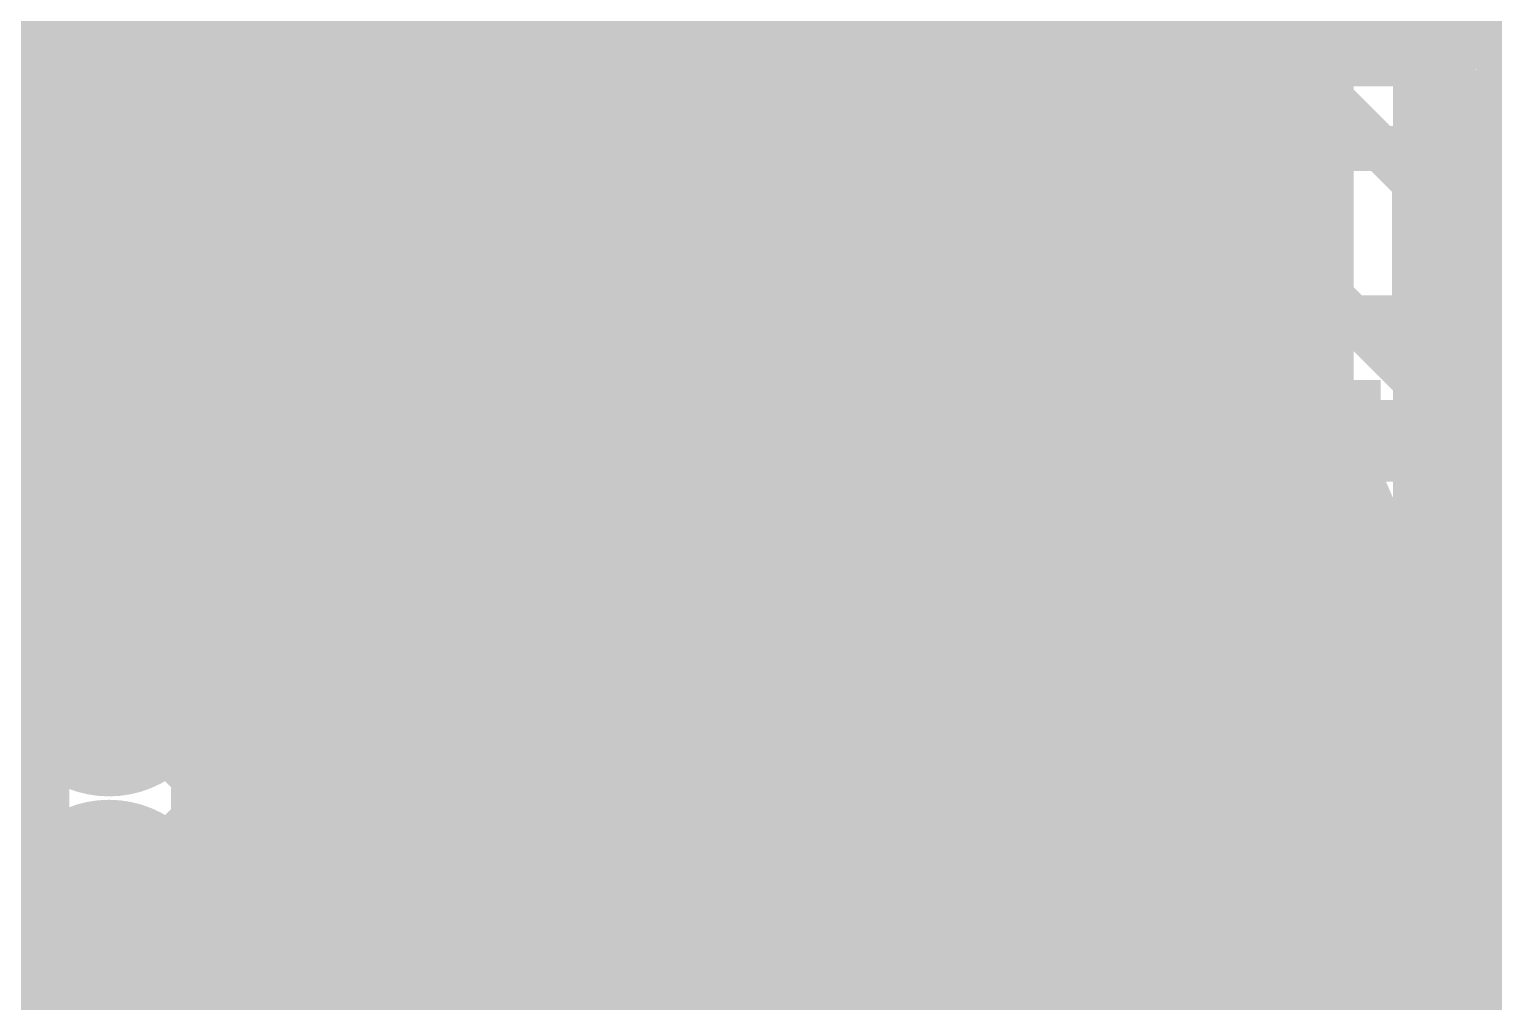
# Model space of a CAD drawing. Extents: x -72 to 72, y -47 to 50.
# Drawn here: x -28.68 to -22.1, y 10.51 to 14.89 of the extents above; entities that cross this region are included whole.
import ezdxf

# ---------------------------------------------------------------- set-up
doc = ezdxf.new("R2010")
doc.units = 0
doc.header["$MEASUREMENT"] = 0
doc.layers.get('0').update_dxf_attribs({"linetype": 'CONTINUOUS'})
for name, color, linetype in [('22-303-0_BOT', 7, 'CONTINUOUS'), ('22-303-0_DRD', 7, 'CONTINUOUS'), ('22-303-0_GND', 6, 'CONTINUOUS'), ('22-303-0_IN1', 4, 'CONTINUOUS'), ('22-303-0_IN2', 3, 'CONTINUOUS'), ('22-303-0_PWR', 5, 'CONTINUOUS'), ('22-303-0_SMB', 10, 'CONTINUOUS'), ('22-303-0_SPB', 9, 'CONTINUOUS'), ('22-303-0_SSB', 11, 'CONTINUOUS'), ('22-303-0_SST', 13, 'CONTINUOUS'), ('22-303-0_TOP', 8, 'CONTINUOUS'), ('THRUHOLE_TAP', 7, 'CONTINUOUS')]:
    doc.layers.add(name, color=color, linetype=linetype)

# ---------------------------------------------------------------- blocks, each defined once
blk = doc.blocks.new('RECTANGLE_5')
blk.add_solid([(0.9017, 0.508), (0.9017, -0.508), (-0.9017, 0.508), (-0.9017, -0.508)])
blk = doc.blocks.new('RECTANGLE_8')
blk.add_solid([(0.4064, 0.4826), (0.4064, -0.4826), (-0.4064, 0.4826), (-0.4064, -0.4826)])
blk = doc.blocks.new('ROUND_48')
at = {"const_width": 0.29972}
blk.add_lwpolyline([(-0.14986, 0, 1), (0.14986, 0, 1)], format="xyb", close=True, dxfattribs=at)
blk = doc.blocks.new('ROUND_81')
at = {"const_width": 0.0635}
blk.add_lwpolyline([(-0.03175, 0, 1), (0.03175, 0, 1)], format="xyb", close=True, dxfattribs=at)
blk = doc.blocks.new('ROUND_82')
at = {"const_width": 0.50038}
blk.add_lwpolyline([(-0.25019, 0, 1), (0.25019, 0, 1)], format="xyb", close=True, dxfattribs=at)
blk = doc.blocks.new('ROUND_83')
at = {"const_width": 0.50038}
blk.add_lwpolyline([(-0.25019, 0, 1), (0.25019, 0, 1)], format="xyb", close=True, dxfattribs=at)
blk = doc.blocks.new('ROUND_53')
at = {"const_width": 0.29972}
blk.add_lwpolyline([(-0.14986, 0, 1), (0.14986, 0, 1)], format="xyb", close=True, dxfattribs=at)
blk = doc.blocks.new('ROUND_95')
at = {"const_width": 0.10033}
blk.add_lwpolyline([(-0.050164, 0, 1), (0.050164, 0, 1)], format="xyb", close=True, dxfattribs=at)

msp = doc.modelspace()

# ---------------------------------------------------------------- linework, layer by layer
at = {"layer": '22-303-0_BOT'}
for points, const_width in [([(-28.6766, 15.8877), (-28.6766, 12.42568)], 0.254), ([(-28.448, 15.8877), (-28.448, 12.52982)], 0.254), ([(-24.7904, 15.8877), (-24.7904, 13.82268)], 0.254), ([(-24.5618, 15.8877), (-24.5618, 13.48994)], 0.254), ([(-24.3332, 15.8877), (-24.3332, 10.6553)], 0.254), ([(-24.1046, 15.8877), (-24.1046, 14.7574)], 0.254), ([(-23.876, 15.8877), (-23.876, 14.7574)], 0.254), ([(-23.6474, 15.8877), (-23.6474, 14.7574)], 0.254), ([(-23.4188, 15.8877), (-23.4188, 14.7574)], 0.254), ([(-23.1902, 15.8877), (-23.1902, 14.7574)], 0.254), ([(-22.9616, 15.8877), (-22.9616, 14.7574)], 0.254), ([(-22.733, 15.8877), (-22.733, 14.7574)], 0.254), ([(-22.5044, 15.8877), (-22.5044, 14.7574)], 0.254), ([(-26.035, 15.1892), (-26.035, 14.3764)], 0.254), ([(-24.8285, 15.1892), (-24.8285, 13.84808)], 0.254), ([(-28.25496, 14.9352), (-31.0007, 14.9352)], 0.254), ([(-22.31898, 14.9352), (-24.8285, 14.9352)], 0.254), ([(-24.2824, 14.7574), (-24.2824, 13.1826)], 0.254), ([(-22.86, 14.7574), (-24.2824, 14.7574)], 0.254), ([(-23.5712, 14.7574), (-23.5712, 13.97)], 0.254), ([(-22.86, 14.7574), (-22.86, 13.1826)], 0.254), ([(-22.2758, 14.7574), (-22.86, 14.7574)], 0.254), ([(-28.29052, 14.7066), (-31.0007, 14.7066)], 0.254), ([(-24.2824, 14.7066), (-24.8285, 14.7066)], 0.254), ([(-28.23464, 14.478), (-31.0007, 14.478)], 0.254), ([(-28.2194, 14.44752), (-28.2194, 13.90904)], 0.254), ([(-24.2824, 14.478), (-24.8285, 14.478)], 0.254), ([(-24.8285, 14.3764), (-26.035, 14.3764)], 0.254), ([(-26.035, 13.5636), (-26.035, 14.3764)], 0.254), ([(-27.2415, 14.32306), (-27.2415, 13.65758)], 0.254), ([(-26.035, 13.335), (-26.035, 14.3764)], 0.2032), ([(-26.035, 13.335), (-26.035, 14.3764)], 0.2032), ([(-26.035, 14.3764), (-26.035, 13.335)], 0.2032), ([(-28.04922, 14.2494), (-31.0007, 14.2494)], 0.254), ([(-27.2415, 14.2494), (-27.32278, 14.2494)], 0.254), ([(-27.305, 14.2621), (-27.305, 13.78966)], 0.254), ([(-24.2824, 14.2494), (-24.8285, 14.2494)], 0.254), ([(-27.9908, 14.20876), (-27.9908, 14.03858)], 0.254), ([(-27.7622, 14.13256), (-27.7622, 14.06398)], 0.254), ([(-27.5336, 14.1478), (-27.5336, 13.99794)], 0.254), ([(-28.04414, 14.0208), (-31.0007, 14.0208)], 0.254), ([(-27.2415, 14.0208), (-27.58186, 14.0208)], 0.254), ([(-24.2824, 14.0208), (-24.8285, 14.0208)], 0.254), ([(-24.2824, 13.97), (-23.5712, 13.97)], 0.254), ([(-23.5712, 13.1826), (-23.5712, 13.97)], 0.254), ([(-22.352, 12.319), (-22.1488, 12.5222), (-22.1488, 13.97)], 0.3048), ([(-24.511, 13.97), (-23.5712, 13.97)], 0.2032), ([(-23.5712, 13.97), (-24.511, 13.97)], 0.2032), ([(-23.5712, 13.97), (-24.511, 13.97)], 0.2032), ([(-28.31846, 13.7922), (-31.0007, 13.7922)], 0.254), ([(-27.2415, 13.7922), (-27.305, 13.7922)], 0.254), ([(-24.2824, 13.7922), (-24.74976, 13.7922)], 0.254), ([(-28.40736, 13.5636), (-31.0007, 13.5636)], 0.254), ([(-25.7048, 13.5636), (-27.2161, 13.5636)], 0.254), ([(-25.7048, 13.5636), (-27.2161, 13.5636)], 0.254), ([(-27.0764, 13.5636), (-27.0764, 13.14704)], 0.254), ([(-26.8478, 13.5636), (-26.8478, 13.27658)], 0.254), ([(-26.6192, 13.5636), (-26.6192, 13.30198)], 0.254), ([(-26.3906, 13.5636), (-26.3906, 13.23594)], 0.254), ([(-26.162, 13.5636), (-26.162, 13.02766)], 0.254), ([(-25.9334, 13.5636), (-25.9334, 11.8364)], 0.254), ([(-24.2824, 13.5636), (-24.5872, 13.5636)], 0.254), ([(-28.40482, 13.335), (-31.0007, 13.335)], 0.254), ([(-25.75052, 13.335), (-27.22118, 13.335)], 0.254), ([(-24.2824, 13.335), (-24.54148, 13.335)], 0.254), ([(-24.5618, 13.18006), (-24.5618, 10.6553)], 0.254), ([(-22.86, 13.1826), (-24.2824, 13.1826)], 0.254), ([(-24.1046, 13.1826), (-24.1046, 10.6553)], 0.254), ([(-23.876, 13.1826), (-23.876, 10.6553)], 0.254), ([(-23.6474, 13.1826), (-23.6474, 10.6553)], 0.254), ([(-23.4188, 13.1826), (-23.4188, 10.9474)], 0.254), ([(-23.1902, 13.1826), (-23.1902, 10.9474)], 0.254), ([(-22.9616, 13.1826), (-22.9616, 10.9474)], 0.254), ([(-22.606, 13.1826), (-22.86, 13.1826)], 0.254), ([(-22.733, 13.1826), (-22.733, 12.7889)], 0.254), ([(-22.606, 13.1826), (-22.606, 12.86764)], 0.254), ([(-28.30068, 13.1064), (-31.0007, 13.1064)], 0.254), ([(-27.11704, 13.1064), (-27.32278, 13.1064)], 0.254), ([(-27.305, 13.13434), (-27.305, 7.8359)], 0.254), ([(-25.7048, 13.1064), (-26.22296, 13.1064)], 0.254), ([(-25.7048, 13.10386), (-25.7048, 11.8364)], 0.254), ([(-22.606, 13.1064), (-24.5872, 13.1064)], 0.254), ([(-28.2194, 13.01496), (-28.2194, 12.53236)], 0.254), ([(-27.5336, 12.92606), (-27.5336, 7.9502)], 0.254), ([(-27.96794, 12.8778), (-31.0007, 12.8778)], 0.254), ([(-27.9908, 12.88288), (-27.9908, 12.44346)], 0.254), ([(-27.7622, 12.86002), (-27.7622, 12.16914)], 0.254), ([(-27.24658, 12.8778), (-27.65806, 12.8778)], 0.254), ([(-25.54224, 12.8778), (-26.09088, 12.8778)], 0.254), ([(-24.7904, 12.84478), (-24.7904, 10.6553)], 0.254), ([(-22.606, 12.8778), (-24.74976, 12.8778)], 0.254), ([(-25.4762, 12.827), (-25.4762, 11.8364)], 0.254), ([(-25.2476, 12.7381), (-25.2476, 11.8364)], 0.254), ([(-25.019, 12.74318), (-25.019, 11.8364)], 0.254), ([(-27.27198, 12.6492), (-31.0007, 12.6492)], 0.254), ([(-22.85746, 12.6492), (-26.06802, 12.6492)], 0.254), ([(-28.68422, 12.4206), (-31.0007, 12.4206)], 0.254), ([(-27.20594, 12.4206), (-27.95778, 12.4206)], 0.254), ([(-22.94636, 12.4206), (-26.13406, 12.4206)], 0.254), ([(-26.162, 12.37234), (-26.162, 11.8364)], 0.254), ([(-27.0764, 12.25296), (-27.0764, 11.8364)], 0.254), ([(-26.99766, 12.192), (-27.77236, 12.192)], 0.254), ([(-22.94382, 12.192), (-26.34234, 12.192)], 0.254), ([(-26.8478, 12.12088), (-26.8478, 11.8364)], 0.254), ([(-26.3906, 12.16406), (-26.3906, 11.8364)], 0.254), ([(-26.6192, 12.09802), (-26.6192, 11.8364)], 0.254), ([(-22.83968, 11.9634), (-27.71648, 11.9634)], 0.254), ([(-27.2415, 11.8364), (-27.2415, 10.2108)], 0.254), ([(-24.8285, 11.8364), (-27.2415, 11.8364)], 0.254), ([(-24.8285, 11.8364), (-24.8285, 10.6553)], 0.254), ([(-22.733, 11.8491), (-22.733, 10.9474)], 0.254), ([(-22.0472, 11.79576), (-22.0472, 10.9474)], 0.254), ([(-27.2415, 11.7348), (-27.75204, 11.7348)], 0.254), ([(-22.50694, 11.7348), (-24.8285, 11.7348)], 0.254), ([(-22.5044, 11.7348), (-22.5044, 10.9474)], 0.254), ([(-22.2758, 11.71956), (-22.2758, 10.9474)], 0.254), ([(-20.2184, 11.7348), (-22.19706, 11.7348)], 0.254), ([(-27.7622, 11.70686), (-27.7622, 11.15314)], 0.254), ([(-28.74264, 11.5062), (-31.0007, 11.5062)], 0.254), ([(-27.2415, 11.5062), (-27.89682, 11.5062)], 0.254), ([(-20.2184, 11.5062), (-24.8285, 11.5062)], 0.254), ([(-28.6766, 11.44778), (-28.6766, 11.40968)], 0.254), ([(-27.2415, 11.2776), (-27.83078, 11.2776)], 0.254), ([(-20.3708, 11.2776), (-24.8285, 11.2776)], 0.254), ([(-26.035, 11.0236), (-26.035, 10.16), (-22.9362, 10.16)], 0.381), ([(-27.2415, 11.049), (-27.72918, 11.049)], 0.254), ([(-20.41652, 11.049), (-24.8285, 11.049)], 0.254), ([(-22.225, 10.9474), (-23.6474, 10.9474)], 0.254), ([(-23.6474, 10.9474), (-23.6474, 10.6553)], 0.254), ([(-22.225, 10.9474), (-22.225, 9.3726)], 0.254), ([(-20.8026, 10.9474), (-22.225, 10.9474)], 0.254), ([(-27.2415, 10.8204), (-27.7241, 10.8204)], 0.254), ([(-23.6474, 10.8204), (-24.8285, 10.8204)], 0.254), ([(-27.7622, 10.69086), (-27.7622, 7.96544)], 0.254), ([(-23.6474, 10.6553), (-24.8285, 10.6553)], 0.254), ([(-23.6474, 10.6553), (-24.8285, 10.6553)], 0.254), ([(-27.2415, 10.5918), (-27.813, 10.5918)], 0.254), ([(-28.6766, 10.43178), (-28.6766, 8.8138)], 0.254), ([(-27.9908, 10.414), (-27.9908, 8.65124)], 0.254)]:
    msp.add_lwpolyline(points, dxfattribs=dict(at, const_width=const_width))
at = {"layer": '22-303-0_BOT', "const_width": 0.254}
for points in [[(-21.717, 15.59052, 0.4142136), (-22.32152, 14.986)], [(-27.686, 15.33652, 0.4142136), (-28.29052, 14.732)], [(-22.32152, 14.986, 0.0973861), (-22.27651, 14.75711)], [(-28.29052, 14.732, 0.4142136), (-27.686, 14.12748)], [(-27.686, 14.12748, 0.2097575), (-27.24111, 14.3227)], [(-27.813, 14.06652, 0.4142136), (-28.41752, 13.462)], [(-27.2415, 13.65758, 0.3206216), (-27.813, 14.06652)], [(-24.54148, 13.335, 0.2597823), (-24.82789, 13.84906)], [(-27.20848, 13.462, 0.0421741), (-27.21705, 13.56344)], [(-25.7048, 13.5636, 0.0973858), (-25.74975, 13.335)], [(-28.41752, 13.462, 0.4142136), (-27.813, 12.85748)], [(-27.813, 12.85748, 0.4142136), (-27.20848, 13.462)], [(-26.67, 13.30452, 0.4142136), (-27.27452, 12.7)], [(-26.06548, 12.7, 0.4142136), (-26.67, 13.30452)], [(-25.75052, 13.335, 0.4142136), (-25.146, 12.73048)], [(-25.146, 12.73048, 0.4142136), (-24.54148, 13.335)], [(-22.606, 12.86764, 0.2922202), (-22.95652, 12.319)], [(-27.27452, 12.7, 0.4142136), (-26.67, 12.09548)], [(-26.67, 12.09548, 0.4142136), (-26.06548, 12.7)], [(-28.321, 12.54252, 0.4142136), (-28.92552, 11.938)], [(-27.71648, 11.938, 0.4142136), (-28.321, 12.54252)], [(-22.95652, 12.319, 0.4142136), (-22.352, 11.71448)], [(-22.352, 11.71448, 0.4056285), (-21.74748, 12.30122)], [(-28.92552, 11.938, 0.2547954), (-28.64866, 11.43)], [(-27.99334, 11.43, 0.2547946), (-27.71648, 11.938)], [(-28.64866, 11.43, 0.2547946), (-28.92552, 10.922)], [(-27.71648, 10.922, 0.2547954), (-27.99334, 11.43)], [(-28.92552, 10.922, 0.4142136), (-28.321, 10.31748)], [(-28.321, 10.31748, 0.4142136), (-27.71648, 10.922)]]:
    msp.add_lwpolyline(points, format="xyb", dxfattribs=at)
at = {"layer": '22-303-0_DRD', "const_width": 0.254}
for points in [[(-21.082, 15.621), (-22.352, 14.351)], [(-27.051, 15.367), (-28.321, 14.097)], [(-27.051, 14.097), (-28.321, 15.367)], [(-23.876, 14.605), (-25.146, 13.335)], [(-23.876, 13.335), (-25.146, 14.605)], [(-23.876, 14.605), (-25.146, 13.335)], [(-23.876, 13.335), (-25.146, 14.605)], [(-23.876, 14.605), (-25.146, 13.335)], [(-23.876, 13.335), (-25.146, 14.605)], [(-27.178, 14.097), (-28.448, 12.827)], [(-27.178, 12.827), (-28.448, 14.097)], [(-25.4, 13.97), (-26.67, 12.7)], [(-25.4, 12.7), (-26.67, 13.97)], [(-25.4, 13.97), (-26.67, 12.7)], [(-25.4, 12.7), (-26.67, 13.97)], [(-25.4, 13.97), (-26.67, 12.7)], [(-25.4, 12.7), (-26.67, 13.97)], [(-24.511, 13.97), (-25.781, 12.7)], [(-24.511, 12.7), (-25.781, 13.97)], [(-26.035, 13.335), (-27.305, 12.065)], [(-26.035, 12.065), (-27.305, 13.335)], [(-21.717, 12.954), (-22.987, 11.684)], [(-21.717, 11.684), (-22.987, 12.954)], [(-27.686, 12.573), (-28.956, 11.303)], [(-27.686, 11.303), (-28.956, 12.573)], [(-27.686, 11.557), (-28.956, 10.287)], [(-27.686, 10.287), (-28.956, 11.557)]]:
    msp.add_lwpolyline(points, dxfattribs=at)
at = {"layer": '22-303-0_IN1'}
for points, const_width in [([(8.89, 29.083), (6.477, 29.083), (2.032, 24.638), (2.032, 24.13), (0.508, 22.606), (0.508, 21.463), (-6.35, 14.605), (-8.001, 14.605), (-9.144, 15.748), (-17.78, 15.748), (-19.177, 14.351), (-22.987, 14.351), (-26.162, 17.526), (-28.575, 17.526)], 0.2032), ([(-21.59, 27.051), (-22.733, 27.051), (-29.21, 20.574), (-29.21, 17.018), (-28.956, 16.764), (-26.035, 16.764), (-22.86, 13.589), (-20.701, 13.589)], 0.2032), ([(8.636, 21.59), (4.064, 21.59), (-0.889, 16.637), (-0.889, 16.129), (-3.937, 13.081), (-3.937, 11.176), (-4.191, 10.922), (-4.953, 10.922), (-9.398, 15.367), (-17.526, 15.367), (-19.939, 12.954), (-24.765, 12.954), (-25.146, 13.335)], 0.2032), ([(-22.8854, 18.7706), (-22.8854, 14.82344)], 0.254), ([(-22.6568, 18.7706), (-22.6568, 14.7574)], 0.254), ([(-22.4282, 18.7706), (-22.4282, 14.7574)], 0.254), ([(-25.8699, 17.80794), (-22.81936, 14.7574)], 0.254), ([(-28.6004, 16.3576), (-28.6004, 12.47394)], 0.254), ([(-28.3718, 16.3576), (-28.3718, 13.69314)], 0.254), ([(-27.0002, 16.3576), (-27.0002, 13.20546)], 0.254), ([(-26.7716, 16.3576), (-26.7716, 13.29436)], 0.254), ([(-26.543, 16.3576), (-26.543, 13.66266)], 0.254), ([(-26.3144, 16.3576), (-26.3144, 13.87094)], 0.254), ([(-26.20264, 16.3576), (-24.41194, 14.5669)], 0.254), ([(-26.0858, 16.24076), (-26.0858, 13.93698)], 0.254), ([(-25.8572, 16.01216), (-25.8572, 13.91158)], 0.254), ([(-25.6286, 15.78356), (-25.6286, 13.78204)], 0.254), ([(-25.4, 15.55496), (-25.4, 13.88364)], 0.254), ([(-25.1714, 15.32636), (-25.1714, 13.93952)], 0.254), ([(-24.9428, 15.09776), (-24.9428, 14.39164)], 0.254), ([(-24.7142, 14.86916), (-24.7142, 14.53896)], 0.254), ([(-28.28544, 14.8082), (-29.32176, 14.8082)], 0.254), ([(-24.65324, 14.8082), (-27.08656, 14.8082)], 0.254), ([(-22.29358, 14.8082), (-22.87016, 14.8082)], 0.254), ([(-22.2758, 14.7574), (-22.81936, 14.7574)], 0.254), ([(-24.4856, 14.64056), (-24.4856, 14.57452)], 0.254), ([(-28.2702, 14.5796), (-29.56052, 14.5796)], 0.254), ([(-24.42464, 14.5796), (-27.1018, 14.5796)], 0.254), ([(-28.1559, 14.351), (-32.57296, 14.351)], 0.254), ([(-28.1432, 14.33576), (-28.1432, 13.96746)], 0.254), ([(-27.2288, 14.33576), (-27.2288, 13.61694)], 0.254), ([(-24.9809, 14.351), (-27.2161, 14.351)], 0.254), ([(-27.9146, 14.1732), (-27.9146, 14.05636)], 0.254), ([(-27.4574, 14.1732), (-27.4574, 13.94968)], 0.254), ([(-25.0952, 14.1224), (-32.80156, 14.1224)], 0.254), ([(-27.686, 14.12748), (-27.686, 14.05382)], 0.254), ([(-25.11552, 13.97), (-25.11475, 13.93956)], 0.254), ([(-25.11552, 13.97), (-25.11475, 13.93956)], 0.254), ([(-28.23464, 13.8938), (-33.03016, 13.8938)], 0.254), ([(-26.26614, 13.8938), (-27.38882, 13.8938)], 0.254), ([(-25.37714, 13.8938), (-25.80386, 13.8938)], 0.254), ([(-25.11552, 13.93952), (-25.14577, 13.93723)], 0.254), ([(-28.38196, 13.6652), (-33.25876, 13.6652)], 0.254), ([(-26.54046, 13.6652), (-27.24404, 13.6652)], 0.254), ([(-28.41752, 13.4366), (-33.48736, 13.4366)], 0.254), ([(-26.62936, 13.4366), (-27.20848, 13.4366)], 0.254), ([(-27.2288, 13.30706), (-27.2288, 12.93114)], 0.254), ([(-26.63952, 13.30452), (-26.66977, 13.30223)], 0.254), ([(-26.63952, 13.335), (-26.63875, 13.30456)], 0.254), ([(-26.63952, 13.335), (-26.63875, 13.30456)], 0.254), ([(-28.36164, 13.208), (-33.71596, 13.208)], 0.254), ([(-28.3718, 13.23086), (-28.3718, 12.53998)], 0.254), ([(-26.99766, 13.208), (-27.26436, 13.208)], 0.254), ([(-28.17622, 12.9794), (-33.94456, 12.9794)], 0.254), ([(-27.4574, 12.97178), (-27.4574, 8.16864)], 0.254), ([(-27.20594, 12.9794), (-27.44978, 12.9794)], 0.254), ([(-28.1432, 12.954), (-28.1432, 12.51458)], 0.254), ([(-27.9146, 12.8651), (-27.9146, 12.38504)], 0.254), ([(-27.686, 12.87018), (-27.686, 7.97052)], 0.254), ([(-25.6286, 12.88796), (-25.6286, 9.2964)], 0.254), ([(-25.4, 12.78636), (-25.4, 9.2964)], 0.254), ([(-27.27198, 12.7508), (-34.17316, 12.7508)], 0.254), ([(-26.06548, 12.7), (-26.06624, 12.73044)], 0.254), ([(-26.06548, 12.73048), (-26.035, 12.72971)], 0.254), ([(-26.06548, 12.73048), (-26.035, 12.72971)], 0.254), ([(-25.30094, 12.7508), (-25.88006, 12.7508)], 0.254), ([(-25.8572, 12.75588), (-25.8572, 9.2964)], 0.254), ([(-25.1714, 12.73048), (-25.1714, 9.2964)], 0.254), ([(-25.146, 12.73048), (-25.11556, 12.73124)], 0.254), ([(-25.11552, 12.73048), (-25.05202, 12.66698)], 0.254), ([(-24.9428, 12.58824), (-24.9428, 9.2964)], 0.254), ([(-28.47594, 12.5222), (-34.40176, 12.5222)], 0.254), ([(-27.24658, 12.5222), (-28.16606, 12.5222)], 0.254), ([(-22.92096, 12.5222), (-26.09088, 12.5222)], 0.254), ([(-26.0858, 12.54506), (-26.0858, 9.2964)], 0.254), ([(-22.9108, 12.5476), (-24.765, 12.5476)], 0.254), ([(-24.7142, 12.5476), (-24.7142, 9.2964)], 0.254), ([(-24.4856, 12.5476), (-24.4856, 9.2964)], 0.254), ([(-24.257, 12.5476), (-24.257, 9.2964)], 0.254), ([(-24.0284, 12.5476), (-24.0284, 9.2964)], 0.254), ([(-23.7998, 12.5476), (-23.7998, 9.2964)], 0.254), ([(-23.5712, 12.5476), (-23.5712, 9.2964)], 0.254), ([(-23.3426, 12.5476), (-23.3426, 9.2964)], 0.254), ([(-23.114, 12.5476), (-23.114, 9.2964)], 0.254), ([(-27.2288, 12.46886), (-27.2288, 8.39724)], 0.254), ([(-27.11704, 12.2936), (-27.83078, 12.2936)], 0.254), ([(-22.95652, 12.2936), (-26.22296, 12.2936)], 0.254), ([(-27.0002, 12.192), (-27.0002, 8.62584)], 0.254), ([(-26.3144, 12.20978), (-26.3144, 9.26592)], 0.254), ([(-22.90064, 12.065), (-27.72918, 12.065)], 0.254), ([(-26.7716, 12.1031), (-26.7716, 8.85444)], 0.254), ([(-26.543, 12.10818), (-26.543, 9.08304)], 0.254), ([(-22.8854, 12.03452), (-22.8854, 9.2964)], 0.254), ([(-22.71522, 11.8364), (-27.7241, 11.8364)], 0.254), ([(-22.6568, 11.79576), (-22.6568, 9.2964)], 0.254), ([(-20.91944, 11.8364), (-21.98878, 11.8364)], 0.254), ([(-21.971, 11.8491), (-21.971, 9.2964)], 0.254), ([(-22.4282, 11.71956), (-22.4282, 9.2964)], 0.254), ([(-22.1996, 11.7348), (-22.1996, 9.2964)], 0.254), ([(-20.04314, 11.6078), (-27.813, 11.6078)], 0.254), ([(-27.9146, 11.49096), (-27.9146, 11.36904)], 0.254), ([(-28.71724, 11.3792), (-35.1536, 11.3792)], 0.254), ([(-20.31746, 11.3792), (-27.92476, 11.3792)], 0.254), ([(-20.40636, 11.1506), (-27.7622, 11.1506)], 0.254), ([(-20.40382, 10.922), (-27.71648, 10.922)], 0.254), ([(-20.60448, 10.6934), (-27.7622, 10.6934)], 0.254), ([(-27.9146, 10.47496), (-27.9146, 8.53948)], 0.254), ([(-28.71724, 10.4648), (-35.1536, 10.4648)], 0.254), ([(-20.8407, 10.4648), (-27.92476, 10.4648)], 0.254)]:
    msp.add_lwpolyline(points, dxfattribs=dict(at, const_width=const_width))
at = {"layer": '22-303-0_IN1', "const_width": 0.254}
for points in [[(-21.717, 15.59052, 0.4142136), (-22.32152, 14.986)], [(-27.686, 15.33652, 0.4142136), (-28.29052, 14.732)], [(-27.08148, 14.732, 0.4142136), (-27.686, 15.33652)], [(-22.32152, 14.986, 0.0973861), (-22.27651, 14.75711)], [(-28.29052, 14.732, 0.4142136), (-27.686, 14.12748)], [(-27.686, 14.12748, 0.4142136), (-27.08148, 14.732)], [(-24.511, 14.57452, 0.4142136), (-25.11552, 13.97)], [(-24.511, 14.57452, 0.4142136), (-25.11552, 13.97)], [(-24.41194, 14.5669, 0.0411378), (-24.511, 14.57506)], [(-24.41194, 14.5669, 0.0411378), (-24.511, 14.57506)], [(-27.813, 14.06652, 0.4142136), (-28.41752, 13.462)], [(-27.20848, 13.462, 0.4142136), (-27.813, 14.06652)], [(-26.035, 13.93952, 0.4142136), (-26.63952, 13.335)], [(-26.035, 13.93952, 0.4142136), (-26.63952, 13.335)], [(-25.5905, 13.74394, 0.2097578), (-26.035, 13.939)], [(-25.5905, 13.74394, 0.2097578), (-26.035, 13.939)], [(-25.146, 13.93952, 0.2097575), (-25.59088, 13.74429)], [(-28.41752, 13.462, 0.4142136), (-27.813, 12.85748)], [(-27.813, 12.85748, 0.4142136), (-27.20848, 13.462)], [(-26.67, 13.30452, 0.4142136), (-27.27452, 12.7)], [(-26.035, 12.73048, 0.2097575), (-25.59011, 12.9257)], [(-26.035, 12.73048, 0.2097575), (-25.59011, 12.9257)], [(-25.5905, 12.92606, 0.2097578), (-25.146, 12.731)], [(-27.27452, 12.7, 0.4142136), (-26.67, 12.09548)], [(-26.67, 12.09548, 0.4142136), (-26.06548, 12.7)], [(-25.05202, 12.66698, 0.1989124), (-24.765, 12.54809)], [(-28.321, 12.54252, 0.4142136), (-28.92552, 11.938)], [(-27.71648, 11.938, 0.4142136), (-28.321, 12.54252)], [(-22.9108, 12.5476, 0.0973858), (-22.95575, 12.319)], [(-22.95652, 12.319, 0.4142136), (-22.352, 11.71448)], [(-22.352, 11.71448, 0.4142136), (-21.74748, 12.319)], [(-28.92552, 11.938, 0.2547954), (-28.64866, 11.43)], [(-27.99334, 11.43, 0.2547946), (-27.71648, 11.938)], [(-28.64866, 11.43, 0.2547946), (-28.92552, 10.922)], [(-27.71648, 10.922, 0.2547954), (-27.99334, 11.43)], [(-28.92552, 10.922, 0.4142136), (-28.321, 10.31748)], [(-28.321, 10.31748, 0.4142136), (-27.71648, 10.922)]]:
    msp.add_lwpolyline(points, format="xyb", dxfattribs=at)
at = {"layer": '22-303-0_IN2'}
for points, const_width in [([(-20.60956, 12.35456), (-28.956, 20.701), (-28.956, 22.86), (-28.702, 23.114), (-27.94, 23.114), (-27.178, 22.352), (-21.59, 22.352), (-21.59, 25.146)], 0.2032), ([(-27.051, 21.209), (-26.67, 20.828), (-26.67, 19.05), (-21.971, 14.351), (-16.891, 14.351), (-16.383, 13.843), (-16.129, 13.843), (-15.748, 14.224), (0.127, 14.224), (1.143, 13.208), (2.413, 13.208), (7.239, 8.382), (19.05, 8.382)], 0.2032), ([(-28.6766, 16.9291), (-28.6766, 12.42568)], 0.254), ([(-28.448, 16.93418), (-28.448, 12.52982)], 0.254), ([(-28.25496, 14.9352), (-35.0393, 14.9352)], 0.254), ([(-28.29052, 14.7066), (-35.0393, 14.7066)], 0.254), ([(-27.686, 14.732), (-23.876, 14.732), (-20.828, 11.684), (-19.558, 11.684), (-18.415, 10.541), (-11.303, 10.541), (-6.096, 5.334), (16.383, 5.334), (17.399, 4.318), (19.558, 4.318), (20.574, 5.334), (31.369, 5.334), (33.401, 7.366), (37.846, 7.366), (41.402, 10.922), (42.672, 10.922)], 0.2032), ([(-28.23464, 14.478), (-35.0393, 14.478)], 0.254), ([(-28.2194, 14.44752), (-28.2194, 13.90904)], 0.254), ([(-24.04364, 14.3256), (-27.23896, 14.3256)], 0.254), ([(-27.0764, 14.3256), (-27.0764, 13.14704)], 0.254), ([(-26.8478, 14.3256), (-26.8478, 13.27658)], 0.254), ([(-26.6192, 14.3256), (-26.6192, 13.30198)], 0.254), ([(-26.3906, 14.3256), (-26.3906, 13.23594)], 0.254), ([(-26.162, 14.3256), (-26.162, 13.02766)], 0.254), ([(-25.9334, 14.3256), (-25.9334, 12.53744)], 0.254), ([(-25.7048, 14.3256), (-25.7048, 13.56614)], 0.254), ([(-25.4762, 14.3256), (-25.4762, 13.84046)], 0.254), ([(-25.2476, 14.3256), (-25.2476, 13.92936)], 0.254), ([(-25.019, 14.3256), (-25.019, 13.92682)], 0.254), ([(-24.7904, 14.3256), (-24.7904, 13.82268)], 0.254), ([(-24.5618, 14.3256), (-24.5618, 13.48994)], 0.254), ([(-24.3332, 14.3256), (-24.3332, 10.93724)], 0.254), ([(-24.1046, 14.3256), (-24.1046, 10.70864)], 0.254), ([(-24.04364, 14.3256), (-22.59076, 12.87272)], 0.254), ([(-28.04922, 14.2494), (-35.0393, 14.2494)], 0.254), ([(-23.96744, 14.2494), (-27.32278, 14.2494)], 0.254), ([(-27.305, 14.2621), (-27.305, 13.78966)], 0.254), ([(-27.9908, 14.20876), (-27.9908, 14.03858)], 0.254), ([(-23.876, 14.15796), (-23.876, 10.48004)], 0.254), ([(-27.7622, 14.13256), (-27.7622, 14.06398)], 0.254), ([(-27.5336, 14.1478), (-27.5336, 13.99794)], 0.254), ([(-28.04414, 14.0208), (-35.0393, 14.0208)], 0.254), ([(-23.73884, 14.0208), (-27.58186, 14.0208)], 0.254), ([(-28.321, 11.938), (-50.292, 11.938), (-52.07, 13.716), (-52.07, 13.97)], 0.2032), ([(-23.6474, 13.92936), (-23.6474, 10.25144)], 0.254), ([(-28.31846, 13.7922), (-35.0393, 13.7922)], 0.254), ([(-25.54224, 13.7922), (-27.305, 13.7922)], 0.254), ([(-23.51024, 13.7922), (-24.74976, 13.7922)], 0.254), ([(-23.4188, 13.70076), (-23.4188, 10.02284)], 0.254), ([(-28.40736, 13.5636), (-35.0393, 13.5636)], 0.254), ([(-25.7048, 13.5636), (-27.2161, 13.5636)], 0.254), ([(-23.28164, 13.5636), (-24.5872, 13.5636)], 0.254), ([(-27.813, 13.462), (-27.813, 12.954), (-23.749, 8.89), (-14.732, 8.89), (-13.081, 7.239), (-13.081, 6.35), (-2.921, -3.81), (22.098, -3.81), (22.86, -3.048), (22.86, 0), (24.13, 1.27), (27.432, 1.27), (28.321, 2.159), (36.576, 2.159), (37.973, 3.556), (41.91, 3.556), (43.18, 4.826), (43.688, 4.826), (43.688, 4.953)], 0.2032), ([(-23.1902, 13.47216), (-23.1902, 9.79424)], 0.254), ([(-28.40482, 13.335), (-50.92954, 13.335)], 0.254), ([(-25.75052, 13.335), (-27.22118, 13.335)], 0.254), ([(-23.05304, 13.335), (-24.54148, 13.335)], 0.254), ([(-22.9616, 13.24356), (-22.9616, 9.6774)], 0.254), ([(-24.5618, 13.18006), (-24.5618, 11.16584)], 0.254), ([(-28.30068, 13.1064), (-50.88636, 13.1064)], 0.254), ([(-27.11704, 13.1064), (-27.32278, 13.1064)], 0.254), ([(-27.305, 13.13434), (-27.305, 13.02004)], 0.254), ([(-25.7048, 13.1064), (-26.22296, 13.1064)], 0.254), ([(-25.7048, 13.10386), (-25.7048, 12.30884)], 0.254), ([(-22.82444, 13.1064), (-24.5872, 13.1064)], 0.254), ([(-27.35326, 13.0683), (-27.22372, 12.93876)], 0.254), ([(-28.2194, 13.01496), (-28.2194, 12.954)], 0.254), ([(-22.733, 13.01496), (-22.733, 12.7889)], 0.254), ([(-28.2194, 12.954), (-28.2194, 12.53236)], 0.254), ([(-28.21178, 12.8778), (-50.65776, 12.8778)], 0.254), ([(-25.54224, 12.8778), (-26.09088, 12.8778)], 0.254), ([(-24.7904, 12.84478), (-24.7904, 11.39444)], 0.254), ([(-22.59584, 12.8778), (-24.74976, 12.8778)], 0.254), ([(-25.4762, 12.827), (-25.4762, 12.08024)], 0.254), ([(-25.2476, 12.7381), (-25.2476, 11.85164)], 0.254), ([(-25.019, 12.74318), (-25.019, 11.62304)], 0.254), ([(-28.08224, 12.6492), (-50.42916, 12.6492)], 0.254), ([(-28.09494, 12.6619), (-26.12644, 10.6934)], 0.254), ([(20.574, 1.016), (20.574, -0.381), (17.653, -3.302), (-2.794, -3.302), (-12.7, 6.604), (-12.7, 7.493), (-14.478, 9.271), (-23.241, 9.271), (-26.67, 12.7)], 0.2032), ([(-26.06548, 12.66952), (-26.06777, 12.69977)], 0.254), ([(-26.06548, 12.66952), (-23.07336, 9.6774)], 0.254), ([(-22.85746, 12.6492), (-26.04516, 12.6492)], 0.254), ([(-27.9908, 12.55776), (-27.9908, 12.44346)], 0.254), ([(-28.68422, 12.4206), (-50.20056, 12.4206)], 0.254), ([(-27.85364, 12.4206), (-27.95778, 12.4206)], 0.254), ([(-22.94636, 12.4206), (-25.81656, 12.4206)], 0.254), ([(-28.76804, 12.3444), (-50.12436, 12.3444)], 0.254), ([(-27.7622, 12.32916), (-27.7622, 12.16914)], 0.254), ([(-27.62504, 12.192), (-27.77236, 12.192)], 0.254), ([(-22.94382, 12.192), (-25.58796, 12.192)], 0.254), ([(-27.5336, 12.10056), (-27.5336, 10.6934)], 0.254), ([(-27.39644, 11.9634), (-27.71648, 11.9634)], 0.254), ([(-22.83968, 11.9634), (-25.35936, 11.9634)], 0.254), ([(-27.305, 11.87196), (-27.305, 10.6934)], 0.254), ([(-22.733, 11.8491), (-22.733, 9.6774)], 0.254), ([(-22.0472, 11.79576), (-22.0472, 9.6774)], 0.254), ([(-27.16784, 11.7348), (-27.75204, 11.7348)], 0.254), ([(-22.50694, 11.7348), (-25.13076, 11.7348)], 0.254), ([(-22.5044, 11.7348), (-22.5044, 9.6774)], 0.254), ([(-22.2758, 11.71956), (-22.2758, 9.6774)], 0.254), ([(-21.45284, 11.7348), (-22.19706, 11.7348)], 0.254), ([(-27.7622, 11.70686), (-27.7622, 11.15314)], 0.254), ([(-27.0764, 11.64336), (-27.0764, 10.6934)], 0.254), ([(-26.93924, 11.5062), (-27.89682, 11.5062)], 0.254), ([(-21.22424, 11.5062), (-24.90216, 11.5062)], 0.254), ([(-28.321, 10.922), (-51.816, 10.922), (-52.07, 11.176), (-52.07, 11.43)], 0.2032), ([(-26.8478, 11.41476), (-26.8478, 10.6934)], 0.254), ([(-26.71064, 11.2776), (-27.83078, 11.2776)], 0.254), ([(-20.828, 11.2776), (-24.67356, 11.2776)], 0.254), ([(-26.6192, 11.18616), (-26.6192, 10.6934)], 0.254), ([(-26.48204, 11.049), (-27.72918, 11.049)], 0.254), ([(-20.41652, 11.049), (-24.44496, 11.049)], 0.254), ([(-26.3906, 10.95756), (-26.3906, 10.6934)], 0.254), ([(-26.25344, 10.8204), (-27.7241, 10.8204)], 0.254), ([(-20.3708, 10.8204), (-24.21636, 10.8204)], 0.254), ([(-26.12644, 10.6934), (-27.7622, 10.6934)], 0.254), ([(-26.162, 10.72896), (-26.162, 10.6934)], 0.254), ([(-20.20824, 10.5918), (-23.98776, 10.5918)], 0.254)]:
    msp.add_lwpolyline(points, dxfattribs=dict(at, const_width=const_width))
at = {"layer": '22-303-0_IN2', "const_width": 0.254}
for points in [[(-27.686, 15.33652, 0.4142136), (-28.29052, 14.732)], [(-28.29052, 14.732, 0.4142136), (-27.686, 14.12748)], [(-27.686, 14.12748, 0.2113086), (-27.23869, 14.32535)], [(-27.813, 14.06652, 0.4142136), (-28.41752, 13.462)], [(-27.20848, 13.462, 0.4142136), (-27.813, 14.06652)], [(-25.146, 13.93952, 0.4142136), (-25.75052, 13.335)], [(-24.54148, 13.335, 0.4142136), (-25.146, 13.93952)], [(-28.41752, 13.462, 0.2113092), (-28.21964, 13.01469)], [(-27.35326, 13.0683, 0.178916), (-27.20772, 13.462)], [(-26.67, 13.30452, 0.2994192), (-27.22372, 12.93876)], [(-26.06548, 12.7, 0.4142136), (-26.67, 13.30452)], [(-25.75052, 13.335, 0.4142136), (-25.146, 12.73048)], [(-25.146, 12.73048, 0.4142136), (-24.54148, 13.335)], [(-28.2194, 12.954, 0.1989133), (-28.10037, 12.66663)], [(-22.59076, 12.87272, 0.2994182), (-22.95398, 12.319)], [(-28.321, 12.54252, 0.2113086), (-28.76831, 12.34464)], [(-27.71648, 11.938, 0.4142136), (-28.321, 12.54252)], [(-22.95652, 12.319, 0.4142136), (-22.352, 11.71448)], [(-22.352, 11.71448, 0.2988227), (-21.79574, 12.0777)], [(-27.99334, 11.43, 0.2547946), (-27.71648, 11.938)], [(-27.71648, 10.922, 0.2547954), (-27.99334, 11.43)], [(-27.7622, 10.6934, 0.0973858), (-27.71725, 10.922)]]:
    msp.add_lwpolyline(points, format="xyb", dxfattribs=at)
at = {"layer": '22-303-0_SSB', "const_width": 0.1524}
for points in [[(-22.83206, 14.93266), (-22.83206, 15.28826), (-22.66442, 15.4051), (-22.49424, 15.4051), (-22.32406, 15.28826), (-22.32406, 14.93266), (-23.34006, 14.93266)], [(-27.432, 10.033), (-24.638, 10.033), (-24.638, 15.367), (-27.432, 15.367), (-27.432, 10.033)], [(-21.3995, 13.1445), (-24.3205, 13.1445), (-24.3205, 14.7828), (-21.3995, 14.7828), (-21.3995, 13.1445)], [(-28.47594, 13.3604), (-28.47594, 13.716), (-28.64612, 13.77442), (-28.81376, 13.77442), (-28.98394, 13.716), (-28.98394, 13.3604), (-28.81376, 13.29944), (-28.64612, 13.29944), (-27.96794, 13.5382)], [(-28.98394, 12.58062), (-27.96794, 12.93622), (-27.96794, 12.46124)], [(-23.46706, 12.00658), (-23.5839, 11.8364), (-23.82266, 11.8364), (-23.9395, 12.00658), (-23.9395, 12.17676), (-23.70328, 12.51458), (-23.9395, 12.8524), (-23.46706, 12.8524)], [(-22.7457, 11.8364), (-23.1013, 12.8524), (-22.62886, 12.8524)], [(-22.2631, 12.00658), (-22.20468, 11.8364), (-21.84908, 11.8364), (-21.79066, 12.00658), (-21.79066, 12.68476), (-21.84908, 12.8524), (-22.20468, 12.8524), (-22.2631, 12.68476)], [(-28.81376, 12.09802), (-28.98394, 12.0396), (-28.98394, 11.684), (-28.81376, 11.62304), (-28.13812, 11.62304), (-27.96794, 11.684), (-27.96794, 12.0396), (-28.13812, 12.09802)], [(-23.6855, 10.9855), (-20.7645, 10.9855), (-20.7645, 9.3472), (-23.6855, 9.3472), (-23.6855, 10.9855)]]:
    msp.add_lwpolyline(points, dxfattribs=at)
at = {"layer": '22-303-0_SST', "const_width": 0.1524}
msp.add_lwpolyline([(-19.685, 7.493), (-19.685, 15.24), (-28.575, 15.24), (-28.575, 6.35), (-20.828, 6.35), (-19.685, 7.493)], dxfattribs=at)
at = {"layer": '22-303-0_TOP'}
for points, const_width in [([(-29.8831, 13.48994), (-28.956, 13.48994), (-28.702, 13.74394), (-28.702, 16.51), (-29.21, 17.018), (-29.21, 20.066), (-26.924, 22.352), (-26.924, 24.765), (-25.908, 25.781), (-25.908, 28.956), (-23.114, 31.75), (-23.114, 40.386), (-22.86, 40.64)], 0.2032), ([(-22.39772, 16.4719), (-22.39772, 12.36472), (-22.39772, 8.80872), (-21.336, 7.747)], 0.3048), ([(-22.39772, 16.4719), (-22.39772, 12.36472), (-22.352, 12.319)], 0.3048), ([(-25.90038, 16.4719), (-25.90038, 15.37462), (-27.813, 13.462)], 0.2032), ([(-26.40076, 16.4719), (-26.40076, 15.50924), (-27.178, 14.732), (-27.686, 14.732)], 0.2032), ([(-25.146, 13.335), (-25.146, 14.35862), (-24.89962, 14.605), (-24.89962, 16.4719)], 0.2032), ([(-24.511, 13.97), (-22.8981, 15.5829), (-22.8981, 16.4719)], 0.2032), ([(-23.6474, 15.3543), (-23.6474, 7.96544)], 0.254), ([(-25.4762, 15.28318), (-25.4762, 14.59484)], 0.254), ([(-25.30602, 15.28826), (-25.30602, 14.77264)], 0.254), ([(-24.49322, 15.28826), (-24.49322, 14.605)], 0.254), ([(-24.3332, 15.28318), (-24.3332, 8.65124)], 0.254), ([(-24.1046, 15.3289), (-24.1046, 8.42264)], 0.254), ([(-23.876, 15.2781), (-23.876, 8.19404)], 0.254), ([(-23.4188, 15.2781), (-23.4188, 7.73684)], 0.254), ([(-23.1902, 15.3289), (-23.1902, 7.50824)], 0.254), ([(-22.9616, 15.28318), (-22.9616, 7.1628)], 0.254), ([(-22.85492, 15.28064), (-22.85492, 12.65428)], 0.254), ([(-22.85492, 15.28064), (-22.85492, 12.65428)], 0.254), ([(-25.61336, 15.0876), (-27.20848, 13.48994)], 0.254), ([(-25.7048, 14.99616), (-25.7048, 13.56614)], 0.254), ([(-25.30602, 14.9352), (-25.76576, 14.9352)], 0.254), ([(-22.85492, 14.9352), (-24.49322, 14.9352)], 0.254), ([(-25.9334, 14.76756), (-25.9334, 10.25144)], 0.254), ([(-25.30602, 14.77264), (-25.43302, 14.64564)], 0.254), ([(-25.37206, 14.7066), (-25.99436, 14.7066)], 0.254), ([(-22.85492, 14.7066), (-24.49322, 14.7066)], 0.254), ([(-26.162, 14.53896), (-26.162, 13.02766)], 0.254), ([(-25.53462, 14.478), (-26.22296, 14.478)], 0.254), ([(-22.85492, 14.478), (-24.51354, 14.478)], 0.254), ([(-25.5524, 14.35862), (-25.5524, 13.78204)], 0.254), ([(-24.5618, 14.37894), (-24.5618, 13.48994)], 0.254), ([(-26.3906, 14.31036), (-26.3906, 13.23594)], 0.254), ([(-24.6126, 14.31798), (-24.7396, 14.19098)], 0.254), ([(-25.5524, 14.2494), (-26.45156, 14.2494)], 0.254), ([(-22.85492, 14.2494), (-24.68118, 14.2494)], 0.254), ([(-24.7396, 14.19098), (-24.7396, 13.78204)], 0.254), ([(-26.6192, 14.08176), (-26.6192, 13.30198)], 0.254), ([(-25.5524, 14.0208), (-26.68016, 14.0208)], 0.254), ([(-22.85492, 14.0208), (-24.7396, 14.0208)], 0.254), ([(-26.8478, 13.85316), (-26.8478, 13.27658)], 0.254), ([(-25.5524, 13.7922), (-26.90876, 13.7922)], 0.254), ([(-22.85492, 13.7922), (-24.7396, 13.7922)], 0.254), ([(-25.7048, 13.5636), (-27.13736, 13.5636)], 0.254), ([(-27.0764, 13.62456), (-27.0764, 13.14704)], 0.254), ([(-22.85492, 13.5636), (-24.5872, 13.5636)], 0.254), ([(-27.20848, 13.462), (-27.20912, 13.48991)], 0.254), ([(-25.75052, 13.335), (-27.22118, 13.335)], 0.254), ([(-22.85492, 13.335), (-24.54148, 13.335)], 0.254), ([(-24.5618, 13.18006), (-24.5618, 8.87984)], 0.254), ([(-27.11704, 13.1064), (-27.32278, 13.1064)], 0.254), ([(-27.11704, 13.1064), (-27.32278, 13.1064)], 0.254), ([(-27.305, 13.13434), (-27.305, 13.1064)], 0.254), ([(-25.7048, 13.1064), (-26.22296, 13.1064)], 0.254), ([(-25.7048, 13.10386), (-25.7048, 10.02284)], 0.254), ([(-22.85492, 13.1064), (-24.5872, 13.1064)], 0.254), ([(-26.67, 12.7), (-28.067, 12.7), (-28.35656, 12.98956), (-29.8831, 12.98956)], 0.2032), ([(-25.54224, 12.8778), (-26.09088, 12.8778)], 0.254), ([(-24.7904, 12.84478), (-24.7904, 9.10844)], 0.254), ([(-22.85492, 12.8778), (-24.74976, 12.8778)], 0.254), ([(-25.4762, 12.827), (-25.4762, 9.79424)], 0.254), ([(-25.2476, 12.7381), (-25.2476, 9.56564)], 0.254), ([(-25.019, 12.74318), (-25.019, 9.33704)], 0.254), ([(-22.85746, 12.6492), (-26.06802, 12.6492)], 0.254), ([(-22.94636, 12.4206), (-26.13406, 12.4206)], 0.254), ([(-26.162, 12.37234), (-26.162, 10.48004)], 0.254), ([(-27.11704, 12.2936), (-27.83078, 12.2936)], 0.254), ([(-27.7622, 12.2936), (-27.7622, 12.16914)], 0.254), ([(-27.5336, 12.2936), (-27.5336, 11.85164)], 0.254), ([(-27.305, 12.2936), (-27.305, 11.62304)], 0.254), ([(-27.0764, 12.25296), (-27.0764, 11.39444)], 0.254), ([(-26.99766, 12.192), (-27.77236, 12.192)], 0.254), ([(-22.94382, 12.192), (-26.34234, 12.192)], 0.254), ([(-26.8478, 12.12088), (-26.8478, 11.16584)], 0.254), ([(-26.3906, 12.16406), (-26.3906, 10.70864)], 0.254), ([(-26.6192, 12.09802), (-26.6192, 10.93724)], 0.254), ([(-27.72664, 12.04468), (-23.11146, 7.4295)], 0.254), ([(-22.85492, 11.98372), (-22.85492, 8.80872)], 0.254), ([(-22.85492, 11.9634), (-27.64536, 11.9634)], 0.254), ([(-23.39848, 5.0038), (-23.39848, 7.14248), (-28.194, 11.938), (-28.321, 11.938)], 0.2032), ([(-22.85492, 11.7348), (-27.41676, 11.7348)], 0.254), ([(-22.85492, 11.5062), (-27.18816, 11.5062)], 0.254), ([(-22.85492, 11.2776), (-26.95956, 11.2776)], 0.254), ([(-22.85492, 11.049), (-26.73096, 11.049)], 0.254), ([(-23.89886, 5.0038), (-23.89886, 7.00786), (-27.813, 10.922), (-28.321, 10.922)], 0.2032), ([(-22.85492, 10.8204), (-26.50236, 10.8204)], 0.254), ([(-22.85492, 10.5918), (-26.27376, 10.5918)], 0.254)]:
    msp.add_lwpolyline(points, dxfattribs=dict(at, const_width=const_width))
at = {"layer": '22-303-0_TOP', "const_width": 0.254}
for points in [[(-25.43302, 14.64564, 0.1989124), (-25.55191, 14.35862)], [(-24.6126, 14.31798, 0.1989124), (-24.49371, 14.605)], [(-24.6126, 14.31798, 0.1989124), (-24.49371, 14.605)], [(-25.5524, 13.78204, 0.2113087), (-25.75016, 13.335)], [(-24.54148, 13.335, 0.211308), (-24.73935, 13.78231)], [(-27.32278, 13.1064, 0.1581908), (-27.20739, 13.462)], [(-26.67, 13.30452, 0.2113086), (-27.11731, 13.10664)], [(-26.06548, 12.7, 0.4142136), (-26.67, 13.30452)], [(-25.75052, 13.335, 0.4142136), (-25.146, 12.73048)], [(-25.146, 12.73048, 0.4142136), (-24.54148, 13.335)], [(-26.67, 12.09548, 0.4142136), (-26.06548, 12.7)], [(-22.85492, 12.65428, 0.1480687), (-22.95643, 12.319)], [(-22.95652, 12.319, 0.1480692), (-22.85499, 11.98367)], [(-27.72664, 12.04468, 0.1129679), (-27.8322, 12.29257)], [(-27.11704, 12.2936, 0.2113087), (-26.67, 12.09584)]]:
    msp.add_lwpolyline(points, format="xyb", dxfattribs=at)

# ---------------------------------------------------------------- block references
at = {"layer": '22-303-0_BOT'}
for name, p in [('ROUND_48', (-27.686, 14.732)), ('RECTANGLE_5', (-26.035, 14.3764)), ('RECTANGLE_8', (-23.5712, 13.97)), ('RECTANGLE_8', (-22.1488, 13.97)), ('ROUND_48', (-24.511, 13.97)), ('ROUND_48', (-27.813, 13.462)), ('ROUND_48', (-26.035, 13.335)), ('ROUND_48', (-25.146, 13.335)), ('ROUND_48', (-26.67, 12.7)), ('ROUND_48', (-22.352, 12.319)), ('ROUND_48', (-28.321, 11.938)), ('RECTANGLE_5', (-26.035, 11.0236)), ('ROUND_48', (-28.321, 10.922)), ('RECTANGLE_8', (-22.9362, 10.16))]:
    msp.add_blockref(name, p, dxfattribs=at)
at = {"layer": '22-303-0_GND'}
for name, p in [('ROUND_83', (-21.717, 14.986)), ('ROUND_83', (-27.686, 14.732)), ('ROUND_81', (-24.511, 13.97)), ('ROUND_83', (-27.813, 13.462)), ('ROUND_83', (-25.146, 13.335)), ('ROUND_81', (-26.035, 13.335)), ('ROUND_83', (-26.67, 12.7)), ('ROUND_82', (-22.352, 12.319)), ('ROUND_83', (-28.321, 11.938)), ('ROUND_83', (-28.321, 10.922))]:
    msp.add_blockref(name, p, dxfattribs=at)
at = {"layer": '22-303-0_IN1'}
for name, p in [('ROUND_48', (-27.686, 14.732)), ('ROUND_53', (-24.511, 13.97)), ('ROUND_48', (-27.813, 13.462)), ('ROUND_53', (-26.035, 13.335)), ('ROUND_48', (-25.146, 13.335)), ('ROUND_48', (-26.67, 12.7)), ('ROUND_48', (-22.352, 12.319)), ('ROUND_48', (-28.321, 11.938)), ('ROUND_48', (-28.321, 10.922))]:
    msp.add_blockref(name, p, dxfattribs=at)
at = {"layer": '22-303-0_IN2'}
for name, p in [('ROUND_48', (-27.686, 14.732)), ('ROUND_53', (-24.511, 13.97)), ('ROUND_48', (-27.813, 13.462)), ('ROUND_53', (-26.035, 13.335)), ('ROUND_48', (-25.146, 13.335)), ('ROUND_48', (-26.67, 12.7)), ('ROUND_48', (-22.352, 12.319)), ('ROUND_48', (-28.321, 11.938)), ('ROUND_48', (-28.321, 10.922))]:
    msp.add_blockref(name, p, dxfattribs=at)
at = {"layer": '22-303-0_PWR'}
for name, p in [('ROUND_83', (-21.717, 14.986)), ('ROUND_83', (-27.686, 14.732)), ('ROUND_82', (-24.511, 13.97)), ('ROUND_83', (-27.813, 13.462)), ('ROUND_82', (-26.035, 13.335)), ('ROUND_83', (-25.146, 13.335)), ('ROUND_83', (-26.67, 12.7)), ('ROUND_82', (-22.352, 12.319)), ('ROUND_83', (-28.321, 11.938)), ('ROUND_83', (-28.321, 10.922))]:
    msp.add_blockref(name, p, dxfattribs=at)
at = {"layer": '22-303-0_SMB'}
for name, p in [('RECTANGLE_5', (-26.035, 14.3764)), ('RECTANGLE_8', (-23.5712, 13.97)), ('RECTANGLE_8', (-22.1488, 13.97)), ('RECTANGLE_5', (-26.035, 11.0236)), ('RECTANGLE_8', (-22.9362, 10.16))]:
    msp.add_blockref(name, p, dxfattribs=at)
at = {"layer": '22-303-0_SPB'}
for name, p in [('RECTANGLE_5', (-26.035, 14.3764)), ('RECTANGLE_8', (-23.5712, 13.97)), ('RECTANGLE_8', (-22.1488, 13.97)), ('RECTANGLE_5', (-26.035, 11.0236)), ('RECTANGLE_8', (-22.9362, 10.16))]:
    msp.add_blockref(name, p, dxfattribs=at)
at = {"layer": '22-303-0_TOP'}
for p in [(-27.686, 14.732), (-24.511, 13.97), (-27.813, 13.462), (-26.035, 13.335), (-25.146, 13.335), (-26.67, 12.7), (-22.352, 12.319), (-28.321, 11.938), (-28.321, 10.922)]:
    msp.add_blockref('ROUND_48', p, dxfattribs=at)
at = {"layer": 'THRUHOLE_TAP'}
for p in [(-27.686, 14.732), (-24.511, 13.97), (-27.813, 13.462), (-26.035, 13.335), (-25.146, 13.335), (-26.67, 12.7), (-22.352, 12.319), (-28.321, 11.938), (-28.321, 10.922)]:
    msp.add_blockref('ROUND_95', p, dxfattribs=at)

doc.saveas('drawing.dxf')
